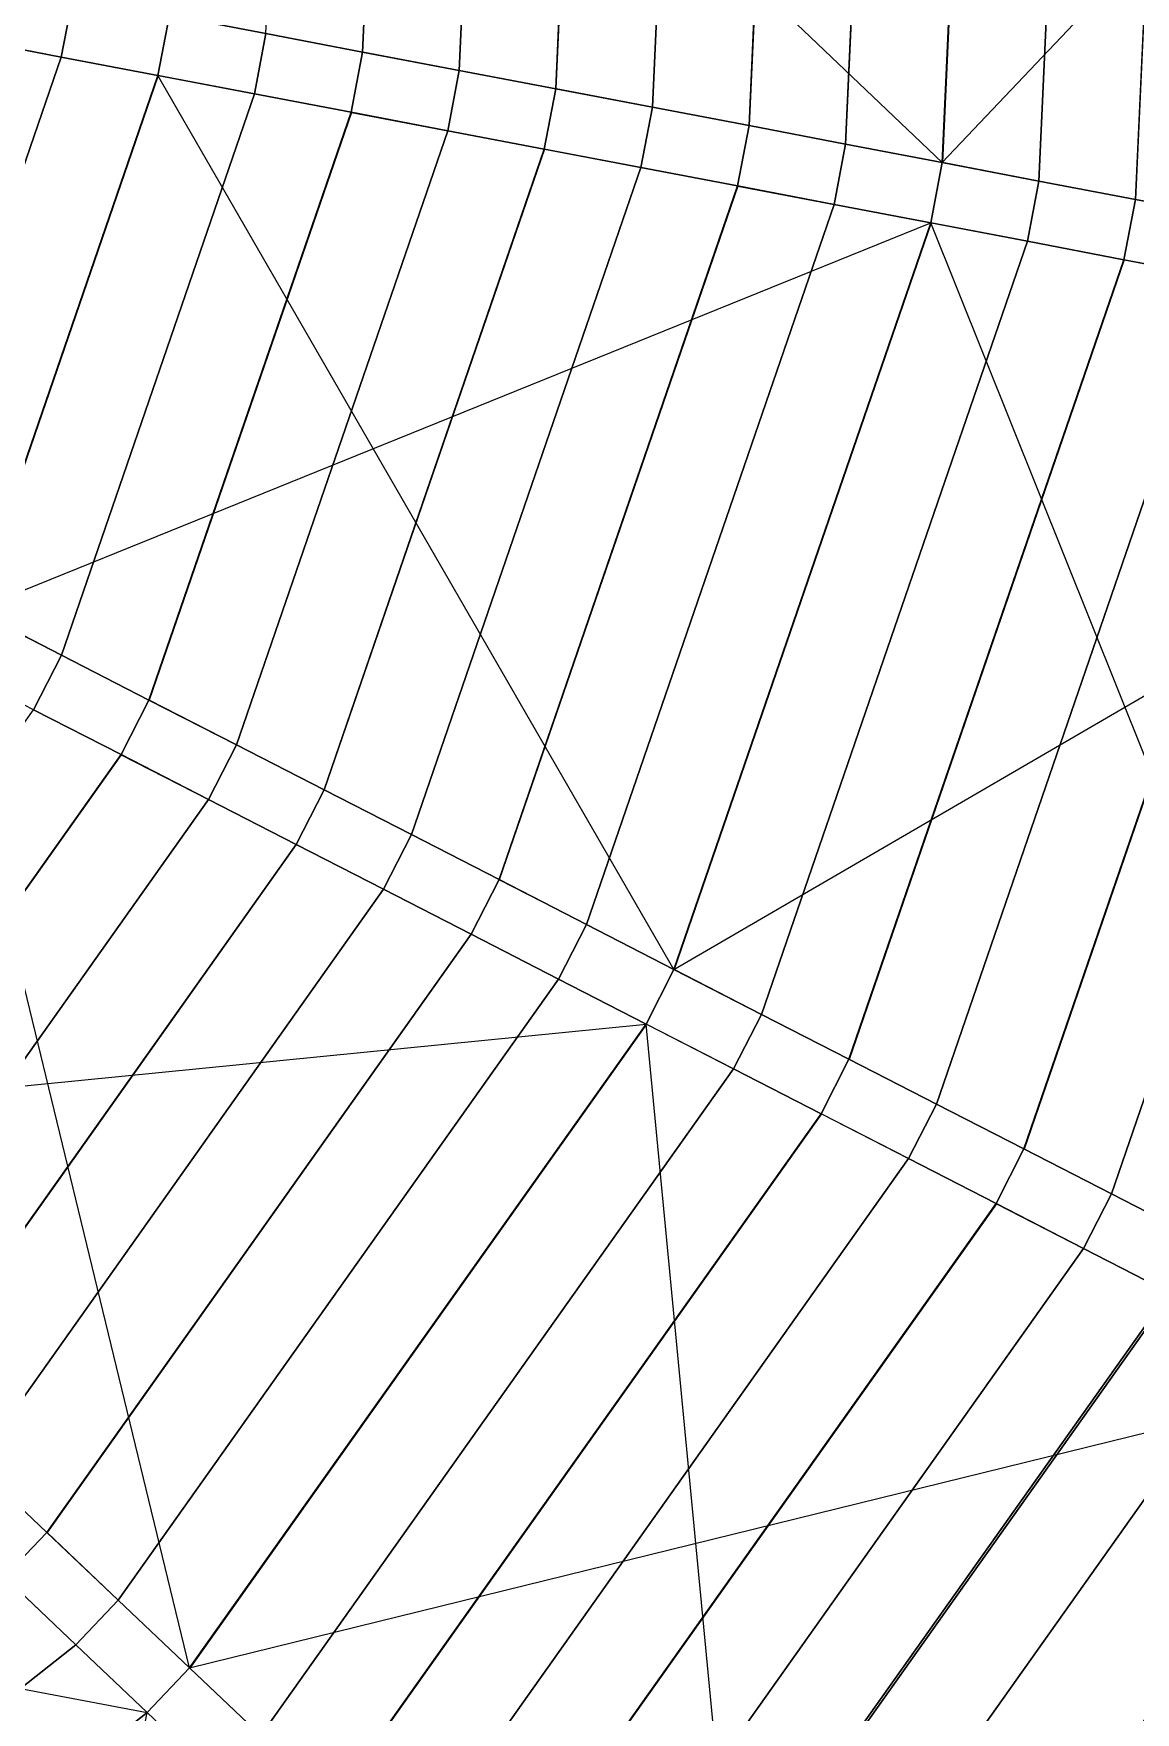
# Model space of a CAD drawing. Header units: millimetres. Extents: x -3890 to 2335, y 8273 to 14518.
# Drawn here: x 878 to 1776, y 9701 to 11069 of the extents above; entities that cross this region are included whole.
import ezdxf

# ---------------------------------------------------------------- set-up
doc = ezdxf.new("R2010")
doc.units = ezdxf.units.MM
for name, color, linetype in [('FRAMES', 2, 'Continuous'), ('JOINTS', 2, 'Continuous'), ('SHELLS', 1, 'Continuous')]:
    doc.layers.add(name, color=color, linetype=linetype)

msp = doc.modelspace()

# ---------------------------------------------------------------- linework, layer by layer
at = {"layer": 'FRAMES'}
for p, q in [((2285.6, 11668.4, 1200), (1618.1, 10963.6, 1429.5)), ((1775.6, 10933.6, 1497.8), (1807, 11621.8, 1497.8)), ((1618.1, 10963.6, 1549.5), (1647.4, 11606.2, 1549.5)), ((1460.7, 10993.7, 1597.7), (1487.9, 11590.7, 1597.7)), ((1303.2, 11023.7, 1642.3), (1328.3, 11575.1, 1642.3)), ((1145.7, 11053.7, 1683.5), (1168.8, 11559.6, 1683.5)), ((1618.1, 10963.6, 1429.5), (1009.2, 11544, 1601.2)), ((900.2, 11049.6, 1618.7), (909.6, 11098.8, 1618.7)), ((909.6, 11098.8, 1738.7), (900.2, 11049.6, 1738.7)), ((978.9, 11034.6, 1601.2), (988.3, 11083.7, 1601.2)), ((988.3, 11083.7, 1721.2), (978.9, 11034.6, 1721.2)), ((1067, 11068.7, 1582.7), (988.3, 11083.7, 1601.2)), ((1067, 11068.7, 1702.7), (988.3, 11083.7, 1721.2)), ((988.3, 11083.7, 1601.2), (1067, 11068.7, 1702.7)), ((1057.6, 11019.6, 1582.7), (1067, 11068.7, 1582.7)), ((1067, 11068.7, 1702.7), (1057.6, 11019.6, 1702.7)), ((1145.7, 11053.7, 1563.5), (1067, 11068.7, 1582.7)), ((1145.7, 11053.7, 1683.5), (1067, 11068.7, 1702.7)), ((1067, 11068.7, 1582.7), (1067, 11068.7, 1702.7)), ((1067, 11068.7, 1702.7), (1145.7, 11053.7, 1563.5)), ((900.2, 11049.6, 1618.7), (821.5, 11064.7, 1635.5)), ((900.2, 11049.6, 1738.7), (821.5, 11064.7, 1755.5)), ((900.2, 11049.6, 1738.7), (821.5, 11064.7, 1635.5)), ((1136.4, 11004.6, 1563.5), (1145.7, 11053.7, 1563.5)), ((1145.7, 11053.7, 1683.5), (1136.4, 11004.6, 1683.5)), ((1224.5, 11038.7, 1543.3), (1145.7, 11053.7, 1563.5)), ((1224.5, 11038.7, 1663.3), (1145.7, 11053.7, 1683.5)), ((1145.7, 11053.7, 1563.5), (1145.7, 11053.7, 1683.5)), ((1145.7, 11053.7, 1563.5), (1224.5, 11038.7, 1663.3)), ((978.9, 11034.6, 1601.2), (900.2, 11049.6, 1618.7)), ((978.9, 11034.6, 1721.2), (900.2, 11049.6, 1738.7)), ((900.2, 11049.6, 1738.7), (900.2, 11049.6, 1618.7)), ((978.9, 11034.6, 1601.2), (900.2, 11049.6, 1738.7)), ((829, 10598.9, 1721.2), (978.9, 11034.6, 1721.2)), ((1057.6, 11019.6, 1582.7), (978.9, 11034.6, 1601.2)), ((1057.6, 11019.6, 1702.7), (978.9, 11034.6, 1721.2)), ((978.9, 11034.6, 1721.2), (978.9, 11034.6, 1601.2)), ((1057.6, 11019.6, 1702.7), (978.9, 11034.6, 1601.2)), ((1399.5, 10306.2, 1429.5), (978.9, 11034.6, 1601.2)), ((1215.1, 10989.6, 1543.3), (1224.5, 11038.7, 1543.3)), ((1224.5, 11038.7, 1663.3), (1215.1, 10989.6, 1663.3)), ((1303.2, 11023.7, 1522.3), (1224.5, 11038.7, 1543.3)), ((1303.2, 11023.7, 1642.3), (1224.5, 11038.7, 1663.3)), ((1224.5, 11038.7, 1543.3), (1224.5, 11038.7, 1663.3)), ((1224.5, 11038.7, 1663.3), (1303.2, 11023.7, 1522.3)), ((1136.4, 11004.6, 1563.5), (1057.6, 11019.6, 1582.7)), ((1136.4, 11004.6, 1683.5), (1057.6, 11019.6, 1702.7)), ((1057.6, 11019.6, 1702.7), (1057.6, 11019.6, 1582.7)), ((1136.4, 11004.6, 1563.5), (1057.6, 11019.6, 1702.7)), ((1293.8, 10974.6, 1522.3), (1303.2, 11023.7, 1522.3)), ((1303.2, 11023.7, 1642.3), (1293.8, 10974.6, 1642.3)), ((1381.9, 11008.7, 1500.4), (1303.2, 11023.7, 1522.3)), ((1381.9, 11008.7, 1620.4), (1303.2, 11023.7, 1642.3)), ((1303.2, 11023.7, 1522.3), (1303.2, 11023.7, 1642.3)), ((1303.2, 11023.7, 1522.3), (1381.9, 11008.7, 1620.4)), ((971.6, 10525.7, 1683.5), (1136.4, 11004.6, 1683.5)), ((1215.1, 10989.6, 1543.3), (1136.4, 11004.6, 1563.5)), ((1215.1, 10989.6, 1663.3), (1136.4, 11004.6, 1683.5)), ((1136.4, 11004.6, 1683.5), (1136.4, 11004.6, 1563.5)), ((1215.1, 10989.6, 1663.3), (1136.4, 11004.6, 1563.5)), ((1372.6, 10959.6, 1500.4), (1381.9, 11008.7, 1500.4)), ((1381.9, 11008.7, 1620.4), (1372.6, 10959.6, 1620.4)), ((1460.7, 10993.7, 1477.7), (1381.9, 11008.7, 1500.4)), ((1460.7, 10993.7, 1597.7), (1381.9, 11008.7, 1620.4)), ((1381.9, 11008.7, 1500.4), (1381.9, 11008.7, 1620.4)), ((1381.9, 11008.7, 1620.4), (1460.7, 10993.7, 1477.7)), ((1293.8, 10974.6, 1522.3), (1215.1, 10989.6, 1543.3)), ((1293.8, 10974.6, 1642.3), (1215.1, 10989.6, 1663.3)), ((1215.1, 10989.6, 1663.3), (1215.1, 10989.6, 1543.3)), ((1293.8, 10974.6, 1522.3), (1215.1, 10989.6, 1663.3)), ((1451.3, 10944.6, 1477.7), (1460.7, 10993.7, 1477.7)), ((1460.7, 10993.7, 1597.7), (1451.3, 10944.6, 1597.7)), ((1539.4, 10978.7, 1454.1), (1460.7, 10993.7, 1477.7)), ((1539.4, 10978.7, 1574.1), (1460.7, 10993.7, 1597.7)), ((1460.7, 10993.7, 1477.7), (1460.7, 10993.7, 1597.7)), ((1460.7, 10993.7, 1477.7), (1539.4, 10978.7, 1574.1)), ((1114.3, 10452.6, 1642.3), (1293.8, 10974.6, 1642.3)), ((1372.6, 10959.6, 1500.4), (1293.8, 10974.6, 1522.3)), ((1372.6, 10959.6, 1620.4), (1293.8, 10974.6, 1642.3)), ((1293.8, 10974.6, 1642.3), (1293.8, 10974.6, 1522.3)), ((1372.6, 10959.6, 1620.4), (1293.8, 10974.6, 1522.3)), ((1530, 10929.5, 1454.1), (1539.4, 10978.7, 1454.1)), ((1539.4, 10978.7, 1574.1), (1530, 10929.5, 1574.1)), ((1618.1, 10963.6, 1429.5), (1539.4, 10978.7, 1454.1)), ((1618.1, 10963.6, 1549.5), (1539.4, 10978.7, 1574.1)), ((1539.4, 10978.7, 1454.1), (1539.4, 10978.7, 1574.1)), ((1539.4, 10978.7, 1574.1), (1618.1, 10963.6, 1429.5)), ((1451.3, 10944.6, 1477.7), (1372.6, 10959.6, 1500.4)), ((1451.3, 10944.6, 1597.7), (1372.6, 10959.6, 1620.4)), ((1372.6, 10959.6, 1620.4), (1372.6, 10959.6, 1500.4)), ((1451.3, 10944.6, 1477.7), (1372.6, 10959.6, 1620.4)), ((1608.7, 10914.5, 1429.5), (1618.1, 10963.6, 1429.5)), ((1618.1, 10963.6, 1549.5), (1608.7, 10914.5, 1549.5)), ((1696.8, 10948.6, 1404.1), (1618.1, 10963.6, 1429.5)), ((1696.8, 10948.6, 1524.1), (1618.1, 10963.6, 1549.5)), ((1618.1, 10963.6, 1429.5), (1618.1, 10963.6, 1549.5)), ((1618.1, 10963.6, 1429.5), (1696.8, 10948.6, 1524.1)), ((1256.9, 10379.4, 1597.7), (1451.3, 10944.6, 1597.7)), ((1530, 10929.5, 1454.1), (1451.3, 10944.6, 1477.7)), ((1530, 10929.5, 1574.1), (1451.3, 10944.6, 1597.7)), ((1451.3, 10944.6, 1597.7), (1451.3, 10944.6, 1477.7)), ((1530, 10929.5, 1574.1), (1451.3, 10944.6, 1477.7)), ((1687.5, 10899.5, 1404.1), (1696.8, 10948.6, 1404.1)), ((1696.8, 10948.6, 1524.1), (1687.5, 10899.5, 1524.1)), ((1775.6, 10933.6, 1377.8), (1696.8, 10948.6, 1404.1)), ((1775.6, 10933.6, 1497.8), (1696.8, 10948.6, 1524.1)), ((1696.8, 10948.6, 1404.1), (1696.8, 10948.6, 1524.1)), ((1696.8, 10948.6, 1524.1), (1775.6, 10933.6, 1377.8)), ((1766.2, 10884.5, 1377.8), (1775.6, 10933.6, 1377.8)), ((1775.6, 10933.6, 1497.8), (1766.2, 10884.5, 1497.8)), ((1854.3, 10918.6, 1350.5), (1775.6, 10933.6, 1377.8)), ((1854.3, 10918.6, 1470.5), (1775.6, 10933.6, 1497.8)), ((1775.6, 10933.6, 1377.8), (1775.6, 10933.6, 1497.8)), ((1775.6, 10933.6, 1377.8), (1854.3, 10918.6, 1470.5)), ((1608.7, 10914.5, 1429.5), (1530, 10929.5, 1454.1)), ((1608.7, 10914.5, 1549.5), (1530, 10929.5, 1574.1)), ((1530, 10929.5, 1574.1), (1530, 10929.5, 1454.1)), ((1608.7, 10914.5, 1429.5), (1530, 10929.5, 1574.1)), ((829, 10598.9, 1601.2), (1608.7, 10914.5, 1429.5)), ((1399.5, 10306.2, 1549.5), (1608.7, 10914.5, 1549.5)), ((1687.5, 10899.5, 1404.1), (1608.7, 10914.5, 1429.5)), ((1687.5, 10899.5, 1524.1), (1608.7, 10914.5, 1549.5)), ((1608.7, 10914.5, 1549.5), (1608.7, 10914.5, 1429.5)), ((1687.5, 10899.5, 1524.1), (1608.7, 10914.5, 1429.5)), ((1970, 10013.5, 1200), (1608.7, 10914.5, 1429.5)), ((1766.2, 10884.5, 1377.8), (1687.5, 10899.5, 1404.1)), ((1766.2, 10884.5, 1497.8), (1687.5, 10899.5, 1524.1)), ((1687.5, 10899.5, 1524.1), (1687.5, 10899.5, 1404.1)), ((1766.2, 10884.5, 1377.8), (1687.5, 10899.5, 1524.1)), ((1542.1, 10233, 1497.8), (1766.2, 10884.5, 1497.8)), ((1844.9, 10869.5, 1350.5), (1766.2, 10884.5, 1377.8)), ((1844.9, 10869.5, 1470.5), (1766.2, 10884.5, 1497.8)), ((1766.2, 10884.5, 1497.8), (1766.2, 10884.5, 1377.8)), ((1844.9, 10869.5, 1470.5), (1766.2, 10884.5, 1377.8)), ((1684.7, 10159.9, 1442.3), (1923.7, 10854.5, 1442.3)), ((1399.5, 10306.2, 1429.5), (2238.6, 10794.4, 1200)), ((900.3, 10562.3, 1582.7), (829, 10598.9, 1601.2)), ((900.3, 10562.3, 1702.7), (829, 10598.9, 1721.2)), ((829, 10598.9, 1601.2), (900.3, 10562.3, 1702.7)), ((877.6, 10517.8, 1582.7), (900.3, 10562.3, 1582.7)), ((900.3, 10562.3, 1702.7), (877.6, 10517.8, 1702.7)), ((971.6, 10525.7, 1563.5), (900.3, 10562.3, 1582.7)), ((971.6, 10525.7, 1683.5), (900.3, 10562.3, 1702.7)), ((900.3, 10562.3, 1582.7), (900.3, 10562.3, 1702.7)), ((900.3, 10562.3, 1702.7), (971.6, 10525.7, 1563.5)), ((877.6, 10517.8, 1582.7), (806.3, 10554.4, 1601.2)), ((877.6, 10517.8, 1702.7), (806.3, 10554.4, 1721.2)), ((877.6, 10517.8, 1702.7), (806.3, 10554.4, 1601.2)), ((1004.6, 9737, 1429.5), (806.3, 10554.4, 1601.2)), ((948.9, 10481.2, 1563.5), (971.6, 10525.7, 1563.5)), ((971.6, 10525.7, 1683.5), (948.9, 10481.2, 1683.5)), ((1042.9, 10489.1, 1543.3), (971.6, 10525.7, 1563.5)), ((1042.9, 10489.1, 1663.3), (971.6, 10525.7, 1683.5)), ((971.6, 10525.7, 1563.5), (971.6, 10525.7, 1683.5)), ((971.6, 10525.7, 1563.5), (1042.9, 10489.1, 1663.3)), ((948.9, 10481.2, 1563.5), (877.6, 10517.8, 1582.7)), ((948.9, 10481.2, 1683.5), (877.6, 10517.8, 1702.7)), ((877.6, 10517.8, 1702.7), (877.6, 10517.8, 1582.7)), ((948.9, 10481.2, 1563.5), (877.6, 10517.8, 1702.7)), ((656, 10068.2, 1683.5), (948.9, 10481.2, 1683.5)), ((1020.2, 10444.7, 1543.3), (948.9, 10481.2, 1563.5)), ((1020.2, 10444.7, 1663.3), (948.9, 10481.2, 1683.5)), ((948.9, 10481.2, 1683.5), (948.9, 10481.2, 1563.5)), ((1020.2, 10444.7, 1663.3), (948.9, 10481.2, 1563.5)), ((1020.2, 10444.7, 1543.3), (1042.9, 10489.1, 1543.3)), ((1042.9, 10489.1, 1663.3), (1020.2, 10444.7, 1663.3)), ((1114.3, 10452.6, 1522.3), (1042.9, 10489.1, 1543.3)), ((1114.3, 10452.6, 1642.3), (1042.9, 10489.1, 1663.3)), ((1042.9, 10489.1, 1543.3), (1042.9, 10489.1, 1663.3)), ((1042.9, 10489.1, 1663.3), (1114.3, 10452.6, 1522.3)), ((1091.5, 10408.1, 1522.3), (1114.3, 10452.6, 1522.3)), ((1114.3, 10452.6, 1642.3), (1091.5, 10408.1, 1642.3)), ((1185.6, 10416, 1500.4), (1114.3, 10452.6, 1522.3)), ((1185.6, 10416, 1620.4), (1114.3, 10452.6, 1642.3)), ((1114.3, 10452.6, 1522.3), (1114.3, 10452.6, 1642.3)), ((1114.3, 10452.6, 1522.3), (1185.6, 10416, 1620.4)), ((1091.5, 10408.1, 1522.3), (1020.2, 10444.7, 1543.3)), ((1091.5, 10408.1, 1642.3), (1020.2, 10444.7, 1663.3)), ((1020.2, 10444.7, 1663.3), (1020.2, 10444.7, 1543.3)), ((1091.5, 10408.1, 1522.3), (1020.2, 10444.7, 1663.3)), ((1162.8, 10371.5, 1500.4), (1185.6, 10416, 1500.4)), ((1185.6, 10416, 1620.4), (1162.8, 10371.5, 1620.4)), ((1256.9, 10379.4, 1477.7), (1185.6, 10416, 1500.4)), ((1256.9, 10379.4, 1597.7), (1185.6, 10416, 1620.4)), ((1185.6, 10416, 1500.4), (1185.6, 10416, 1620.4)), ((1185.6, 10416, 1620.4), (1256.9, 10379.4, 1477.7)), ((772.2, 9957.8, 1642.3), (1091.5, 10408.1, 1642.3)), ((1162.8, 10371.5, 1500.4), (1091.5, 10408.1, 1522.3)), ((1162.8, 10371.5, 1620.4), (1091.5, 10408.1, 1642.3)), ((1091.5, 10408.1, 1642.3), (1091.5, 10408.1, 1522.3)), ((1162.8, 10371.5, 1620.4), (1091.5, 10408.1, 1522.3)), ((1234.1, 10334.9, 1477.7), (1162.8, 10371.5, 1500.4)), ((1234.1, 10334.9, 1597.7), (1162.8, 10371.5, 1620.4)), ((1162.8, 10371.5, 1620.4), (1162.8, 10371.5, 1500.4)), ((1234.1, 10334.9, 1477.7), (1162.8, 10371.5, 1620.4)), ((1234.1, 10334.9, 1477.7), (1256.9, 10379.4, 1477.7)), ((1256.9, 10379.4, 1597.7), (1234.1, 10334.9, 1597.7)), ((1328.2, 10342.8, 1454.1), (1256.9, 10379.4, 1477.7)), ((1328.2, 10342.8, 1574.1), (1256.9, 10379.4, 1597.7)), ((1256.9, 10379.4, 1477.7), (1256.9, 10379.4, 1597.7)), ((1256.9, 10379.4, 1477.7), (1328.2, 10342.8, 1574.1)), ((1305.4, 10298.3, 1454.1), (1328.2, 10342.8, 1454.1)), ((1328.2, 10342.8, 1574.1), (1305.4, 10298.3, 1574.1)), ((1399.5, 10306.2, 1429.5), (1328.2, 10342.8, 1454.1)), ((1399.5, 10306.2, 1549.5), (1328.2, 10342.8, 1574.1)), ((1328.2, 10342.8, 1454.1), (1328.2, 10342.8, 1574.1)), ((1328.2, 10342.8, 1574.1), (1399.5, 10306.2, 1429.5)), ((888.4, 9847.4, 1597.7), (1234.1, 10334.9, 1597.7)), ((1305.4, 10298.3, 1454.1), (1234.1, 10334.9, 1477.7)), ((1305.4, 10298.3, 1574.1), (1234.1, 10334.9, 1597.7)), ((1234.1, 10334.9, 1597.7), (1234.1, 10334.9, 1477.7)), ((1305.4, 10298.3, 1574.1), (1234.1, 10334.9, 1477.7)), ((1376.8, 10261.7, 1429.5), (1399.5, 10306.2, 1429.5)), ((1399.5, 10306.2, 1549.5), (1376.8, 10261.7, 1549.5)), ((1470.8, 10269.6, 1404.1), (1399.5, 10306.2, 1429.5)), ((1470.8, 10269.6, 1524.1), (1399.5, 10306.2, 1549.5)), ((1399.5, 10306.2, 1429.5), (1399.5, 10306.2, 1549.5)), ((1399.5, 10306.2, 1429.5), (1470.8, 10269.6, 1524.1)), ((1376.8, 10261.7, 1429.5), (1305.4, 10298.3, 1454.1)), ((1376.8, 10261.7, 1549.5), (1305.4, 10298.3, 1574.1)), ((1305.4, 10298.3, 1574.1), (1305.4, 10298.3, 1454.1)), ((1376.8, 10261.7, 1429.5), (1305.4, 10298.3, 1574.1)), ((539.7, 10178.6, 1601.2), (1376.8, 10261.7, 1429.5)), ((1004.6, 9737, 1549.5), (1376.8, 10261.7, 1549.5)), ((1448.1, 10225.1, 1404.1), (1376.8, 10261.7, 1429.5)), ((1448.1, 10225.1, 1524.1), (1376.8, 10261.7, 1549.5)), ((1376.8, 10261.7, 1549.5), (1376.8, 10261.7, 1429.5)), ((1448.1, 10225.1, 1524.1), (1376.8, 10261.7, 1429.5)), ((1469.5, 9295.5, 1200), (1376.8, 10261.7, 1429.5)), ((1448.1, 10225.1, 1404.1), (1470.8, 10269.6, 1404.1)), ((1470.8, 10269.6, 1524.1), (1448.1, 10225.1, 1524.1)), ((1542.1, 10233, 1377.8), (1470.8, 10269.6, 1404.1)), ((1542.1, 10233, 1497.8), (1470.8, 10269.6, 1524.1)), ((1470.8, 10269.6, 1404.1), (1470.8, 10269.6, 1524.1)), ((1470.8, 10269.6, 1524.1), (1542.1, 10233, 1377.8)), ((1519.4, 10188.6, 1377.8), (1542.1, 10233, 1377.8)), ((1542.1, 10233, 1497.8), (1519.4, 10188.6, 1497.8)), ((1613.4, 10196.5, 1350.5), (1542.1, 10233, 1377.8)), ((1613.4, 10196.5, 1470.5), (1542.1, 10233, 1497.8)), ((1542.1, 10233, 1377.8), (1542.1, 10233, 1497.8)), ((1542.1, 10233, 1377.8), (1613.4, 10196.5, 1470.5)), ((1519.4, 10188.6, 1377.8), (1448.1, 10225.1, 1404.1)), ((1519.4, 10188.6, 1497.8), (1448.1, 10225.1, 1524.1)), ((1448.1, 10225.1, 1524.1), (1448.1, 10225.1, 1404.1)), ((1519.4, 10188.6, 1377.8), (1448.1, 10225.1, 1524.1)), ((1590.7, 10152, 1350.5), (1613.4, 10196.5, 1350.5)), ((1613.4, 10196.5, 1470.5), (1590.7, 10152, 1470.5)), ((1684.7, 10159.9, 1322.3), (1613.4, 10196.5, 1350.5)), ((1684.7, 10159.9, 1442.3), (1613.4, 10196.5, 1470.5)), ((1613.4, 10196.5, 1350.5), (1613.4, 10196.5, 1470.5)), ((1613.4, 10196.5, 1470.5), (1684.7, 10159.9, 1322.3)), ((1120.9, 9626.7, 1497.8), (1519.4, 10188.6, 1497.8)), ((1590.7, 10152, 1350.5), (1519.4, 10188.6, 1377.8)), ((1590.7, 10152, 1470.5), (1519.4, 10188.6, 1497.8)), ((1519.4, 10188.6, 1497.8), (1519.4, 10188.6, 1377.8)), ((1590.7, 10152, 1470.5), (1519.4, 10188.6, 1377.8)), ((1662, 10115.4, 1322.3), (1590.7, 10152, 1350.5)), ((1662, 10115.4, 1442.3), (1590.7, 10152, 1470.5)), ((1590.7, 10152, 1470.5), (1590.7, 10152, 1350.5)), ((1662, 10115.4, 1322.3), (1590.7, 10152, 1470.5)), ((1662, 10115.4, 1322.3), (1684.7, 10159.9, 1322.3)), ((1684.7, 10159.9, 1442.3), (1662, 10115.4, 1442.3)), ((1756, 10123.3, 1293.2), (1684.7, 10159.9, 1322.3)), ((1756, 10123.3, 1413.2), (1684.7, 10159.9, 1442.3)), ((1684.7, 10159.9, 1322.3), (1684.7, 10159.9, 1442.3)), ((1684.7, 10159.9, 1322.3), (1756, 10123.3, 1413.2)), ((1733.3, 10078.8, 1293.2), (1756, 10123.3, 1293.2)), ((1756, 10123.3, 1413.2), (1733.3, 10078.8, 1413.2)), ((1827.3, 10086.7, 1263.1), (1756, 10123.3, 1293.2)), ((1827.3, 10086.7, 1383.1), (1756, 10123.3, 1413.2)), ((1756, 10123.3, 1293.2), (1756, 10123.3, 1413.2)), ((1756, 10123.3, 1413.2), (1827.3, 10086.7, 1263.1)), ((1237.1, 9516.3, 1442.3), (1662, 10115.4, 1442.3)), ((1733.3, 10078.8, 1293.2), (1662, 10115.4, 1322.3)), ((1733.3, 10078.8, 1413.2), (1662, 10115.4, 1442.3)), ((1662, 10115.4, 1442.3), (1662, 10115.4, 1322.3)), ((1733.3, 10078.8, 1413.2), (1662, 10115.4, 1322.3)), ((1804.6, 10042.2, 1263.1), (1733.3, 10078.8, 1293.2)), ((1804.6, 10042.2, 1383.1), (1733.3, 10078.8, 1413.2)), ((1733.3, 10078.8, 1413.2), (1733.3, 10078.8, 1293.2)), ((1804.6, 10042.2, 1263.1), (1733.3, 10078.8, 1413.2)), ((1353.3, 9405.9, 1383.1), (1804.6, 10042.2, 1383.1)), ((1004.6, 9737, 1429.5), (1947.2, 9969, 1200)), ((888.4, 9847.4, 1477.7), (830.3, 9902.6, 1500.4)), ((888.4, 9847.4, 1597.7), (830.3, 9902.6, 1620.4)), ((830.3, 9902.6, 1620.4), (888.4, 9847.4, 1477.7)), ((143.7, 9856.8, 1601.2), (970.2, 9700.8, 1429.5)), ((854, 9811.2, 1477.7), (888.4, 9847.4, 1477.7)), ((888.4, 9847.4, 1597.7), (854, 9811.2, 1597.7)), ((946.5, 9792.2, 1454.1), (888.4, 9847.4, 1477.7)), ((946.5, 9792.2, 1574.1), (888.4, 9847.4, 1597.7)), ((888.4, 9847.4, 1477.7), (888.4, 9847.4, 1597.7)), ((888.4, 9847.4, 1477.7), (946.5, 9792.2, 1574.1)), ((912.1, 9756, 1454.1), (854, 9811.2, 1477.7)), ((912.1, 9756, 1574.1), (854, 9811.2, 1597.7)), ((912.1, 9756, 1574.1), (854, 9811.2, 1477.7)), ((912.1, 9756, 1454.1), (946.5, 9792.2, 1454.1)), ((946.5, 9792.2, 1574.1), (912.1, 9756, 1574.1)), ((1004.6, 9737, 1429.5), (946.5, 9792.2, 1454.1)), ((1004.6, 9737, 1549.5), (946.5, 9792.2, 1574.1)), ((946.5, 9792.2, 1454.1), (946.5, 9792.2, 1574.1)), ((946.5, 9792.2, 1574.1), (1004.6, 9737, 1429.5)), ((970.2, 9700.8, 1429.5), (912.1, 9756, 1454.1)), ((970.2, 9700.8, 1549.5), (912.1, 9756, 1574.1)), ((912.1, 9756, 1574.1), (912.1, 9756, 1454.1)), ((970.2, 9700.8, 1429.5), (912.1, 9756, 1574.1)), ((970.2, 9700.8, 1429.5), (1004.6, 9737, 1429.5)), ((1004.6, 9737, 1549.5), (970.2, 9700.8, 1549.5)), ((1062.7, 9681.9, 1404.1), (1004.6, 9737, 1429.5)), ((1062.7, 9681.9, 1524.1), (1004.6, 9737, 1549.5)), ((1004.6, 9737, 1429.5), (1004.6, 9737, 1549.5)), ((1004.6, 9737, 1429.5), (1062.7, 9681.9, 1524.1)), ((465.4, 9302.2, 1549.5), (970.2, 9700.8, 1549.5)), ((787, 8747.5, 1200), (970.2, 9700.8, 1429.5)), ((1028.3, 9645.6, 1404.1), (970.2, 9700.8, 1429.5)), ((1028.3, 9645.6, 1524.1), (970.2, 9700.8, 1549.5)), ((970.2, 9700.8, 1549.5), (970.2, 9700.8, 1429.5)), ((1028.3, 9645.6, 1524.1), (970.2, 9700.8, 1429.5))]:
    msp.add_line(p, q, dxfattribs=at)
at = {"layer": 'JOINTS'}
for p in [(1067, 11068.7, 1582.7), (1067, 11068.7, 1702.7), (1145.7, 11053.7, 1563.5), (1145.7, 11053.7, 1683.5), (900.2, 11049.6, 1618.7), (900.2, 11049.6, 1738.7), (978.9, 11034.6, 1601.2), (978.9, 11034.6, 1721.2), (1224.5, 11038.7, 1543.3), (1224.5, 11038.7, 1663.3), (1057.6, 11019.6, 1582.7), (1057.6, 11019.6, 1702.7), (1303.2, 11023.7, 1522.3), (1303.2, 11023.7, 1642.3), (1136.4, 11004.6, 1563.5), (1136.4, 11004.6, 1683.5), (1381.9, 11008.7, 1500.4), (1381.9, 11008.7, 1620.4), (1215.1, 10989.6, 1543.3), (1215.1, 10989.6, 1663.3), (1460.7, 10993.7, 1477.7), (1460.7, 10993.7, 1597.7), (1293.8, 10974.6, 1522.3), (1293.8, 10974.6, 1642.3), (1539.4, 10978.7, 1454.1), (1539.4, 10978.7, 1574.1), (1372.6, 10959.6, 1500.4), (1372.6, 10959.6, 1620.4), (1618.1, 10963.6, 1429.5), (1618.1, 10963.6, 1549.5), (1451.3, 10944.6, 1477.7), (1451.3, 10944.6, 1597.7), (1696.8, 10948.6, 1404.1), (1696.8, 10948.6, 1524.1), (1775.6, 10933.6, 1377.8), (1775.6, 10933.6, 1497.8), (1530, 10929.5, 1454.1), (1530, 10929.5, 1574.1), (1608.7, 10914.5, 1429.5), (1608.7, 10914.5, 1549.5), (1687.5, 10899.5, 1404.1), (1687.5, 10899.5, 1524.1), (1766.2, 10884.5, 1377.8), (1766.2, 10884.5, 1497.8), (900.3, 10562.3, 1582.7), (900.3, 10562.3, 1702.7), (971.6, 10525.7, 1563.5), (971.6, 10525.7, 1683.5), (877.6, 10517.8, 1582.7), (877.6, 10517.8, 1702.7), (948.9, 10481.2, 1563.5), (948.9, 10481.2, 1683.5), (1042.9, 10489.1, 1543.3), (1042.9, 10489.1, 1663.3), (1114.3, 10452.6, 1522.3), (1114.3, 10452.6, 1642.3), (1020.2, 10444.7, 1543.3), (1020.2, 10444.7, 1663.3), (1185.6, 10416, 1500.4), (1185.6, 10416, 1620.4), (1091.5, 10408.1, 1522.3), (1091.5, 10408.1, 1642.3), (1162.8, 10371.5, 1500.4), (1162.8, 10371.5, 1620.4), (1256.9, 10379.4, 1477.7), (1256.9, 10379.4, 1597.7), (1328.2, 10342.8, 1454.1), (1328.2, 10342.8, 1574.1), (1234.1, 10334.9, 1477.7), (1234.1, 10334.9, 1597.7), (1399.5, 10306.2, 1429.5), (1399.5, 10306.2, 1549.5), (1305.4, 10298.3, 1454.1), (1305.4, 10298.3, 1574.1), (1376.8, 10261.7, 1429.5), (1376.8, 10261.7, 1549.5), (1470.8, 10269.6, 1404.1), (1470.8, 10269.6, 1524.1), (1542.1, 10233, 1377.8), (1542.1, 10233, 1497.8), (1448.1, 10225.1, 1404.1), (1448.1, 10225.1, 1524.1), (1613.4, 10196.5, 1350.5), (1613.4, 10196.5, 1470.5), (1519.4, 10188.6, 1377.8), (1519.4, 10188.6, 1497.8), (1590.7, 10152, 1350.5), (1590.7, 10152, 1470.5), (1684.7, 10159.9, 1322.3), (1684.7, 10159.9, 1442.3), (1756, 10123.3, 1293.2), (1756, 10123.3, 1413.2), (1662, 10115.4, 1322.3), (1662, 10115.4, 1442.3), (1733.3, 10078.8, 1293.2), (1733.3, 10078.8, 1413.2), (888.4, 9847.4, 1477.7), (888.4, 9847.4, 1597.7), (946.5, 9792.2, 1454.1), (946.5, 9792.2, 1574.1), (912.1, 9756, 1454.1), (912.1, 9756, 1574.1), (1004.6, 9737, 1429.5), (1004.6, 9737, 1549.5), (970.2, 9700.8, 1429.5), (970.2, 9700.8, 1549.5)]:
    msp.add_point(p, dxfattribs=at)
at = {"layer": 'SHELLS'}
for points in [[(1696.8, 10948.6, 1524.1), (1618.4, 10963.6, 1550.3), (1647.7, 11606.2, 1550.3), (1727.2, 11614, 1524.1)], [(1775.6, 10933.6, 1497.8), (1696.8, 10948.6, 1524.1), (1727.2, 11614, 1524.1), (1807, 11621.8, 1497.8)], [(1618.1, 10963.6, 1549.5), (1539.4, 10978.7, 1574.1), (1567.7, 11598.4, 1574.1), (1647.4, 11606.2, 1549.5)], [(1618.1, 10963.6, 1549.5), (1618.1, 10963.6, 1549.5), (1647.4, 11606.2, 1549.5), (1618.1, 10963.6, 1549.5)], [(1618.4, 10963.6, 1550.3), (1647.7, 11606.2, 1550.4), (1647.7, 11606.2, 1550.4), (1647.7, 11606.2, 1550.3)], [(1460.7, 10993.7, 1597.7), (1381.9, 11008.7, 1620.4), (1408.1, 11582.9, 1620.4), (1487.9, 11590.7, 1597.7)], [(1460.7, 10993.7, 1597.7), (1460.7, 10993.7, 1597.7), (1487.9, 11590.7, 1597.7), (1460.7, 10993.7, 1597.7)], [(1539.4, 10978.7, 1574.1), (1460.9, 10993.7, 1598.5), (1488.1, 11590.7, 1598.5), (1567.6, 11598.4, 1574.1)], [(1460.9, 10993.7, 1598.5), (1488.1, 11590.6, 1598.5), (1488.1, 11590.6, 1598.5), (1488.1, 11590.7, 1598.5)], [(1539.4, 10978.7, 1574.1), (1539.4, 10978.7, 1574.1), (1567.6, 11598.4, 1574.1), (1567.7, 11598.4, 1574.1)], [(1303.2, 11023.7, 1642.3), (1224.5, 11038.7, 1663.3), (1248.6, 11567.3, 1663.3), (1328.3, 11575.1, 1642.3)], [(1381.9, 11008.7, 1620.4), (1303.4, 11023.7, 1643.1), (1328.6, 11575.1, 1643.1), (1408.1, 11582.9, 1620.4)], [(1145.7, 11053.7, 1683.5), (1067, 11068.7, 1702.7), (1089, 11551.8, 1702.7), (1168.8, 11559.6, 1683.5)], [(1168.8, 11559.6, 1683.5), (1145.7, 11053.7, 1683.5), (1168.8, 11559.6, 1683.5)], [(1224.5, 11038.7, 1663.3), (1146, 11053.7, 1684.3), (1169, 11559.5, 1684.3), (1248.6, 11567.3, 1663.3)], [(757.7, 10635.5, 1738.7), (686.6, 10672, 1756.3), (821.6, 11064.6, 1756.3), (900.2, 11049.6, 1738.7)], [(829, 10598.9, 1721.2), (757.7, 10635.5, 1738.7), (900.2, 11049.6, 1738.7), (978.9, 11034.6, 1721.2)], [(978.9, 11034.6, 1721.2), (829, 10598.9, 1721.2), (978.9, 11034.6, 1721.2)], [(829.2, 10598.8, 1721.9), (829.2, 10598.8, 1721.9), (829.2, 10598.8, 1721.9), (979.1, 11034.6, 1721.9)], [(900.3, 10562.3, 1702.7), (829.2, 10598.8, 1721.9), (979.1, 11034.6, 1721.9), (1057.6, 11019.6, 1702.7)], [(971.6, 10525.7, 1683.5), (900.3, 10562.3, 1702.7), (1057.6, 11019.6, 1702.7), (1136.4, 11004.6, 1683.5)], [(1136.4, 11004.6, 1683.5), (971.6, 10525.7, 1683.5), (1136.4, 11004.6, 1683.5)], [(971.8, 10525.7, 1684.3), (971.8, 10525.7, 1684.3), (971.8, 10525.7, 1684.3), (1136.6, 11004.5, 1684.3)], [(1042.9, 10489.1, 1663.3), (971.8, 10525.7, 1684.3), (1136.6, 11004.5, 1684.3), (1215.1, 10989.6, 1663.3)], [(1114.3, 10452.6, 1642.3), (1042.9, 10489.1, 1663.3), (1215.1, 10989.6, 1663.3), (1293.8, 10974.6, 1642.3)], [(1293.8, 10974.6, 1642.3), (1114.3, 10452.6, 1642.3), (1293.8, 10974.6, 1642.3)], [(1114.5, 10452.5, 1643.1), (1114.5, 10452.5, 1643.1), (1114.5, 10452.5, 1643.1), (1294, 10974.5, 1643.1)], [(1185.6, 10416, 1620.4), (1114.5, 10452.5, 1643.1), (1294, 10974.5, 1643.1), (1372.6, 10959.6, 1620.4)], [(1256.9, 10379.4, 1597.7), (1185.6, 10416, 1620.4), (1372.6, 10959.6, 1620.4), (1451.3, 10944.6, 1597.7)], [(1256.9, 10379.4, 1597.7), (1256.9, 10379.4, 1597.7), (1451.3, 10944.6, 1597.7), (1256.9, 10379.4, 1597.7)], [(1257.1, 10379.3, 1598.5), (1257.1, 10379.3, 1598.5), (1257.1, 10379.3, 1598.5), (1451.5, 10944.5, 1598.5)], [(1328.2, 10342.8, 1574.1), (1257.1, 10379.3, 1598.5), (1451.5, 10944.5, 1598.5), (1530, 10929.5, 1574.1)], [(1399.5, 10306.2, 1549.5), (1328.2, 10342.8, 1574.1), (1530, 10929.5, 1574.1), (1608.7, 10914.5, 1549.5)], [(1399.5, 10306.2, 1549.5), (1399.5, 10306.2, 1549.5), (1608.7, 10914.5, 1549.5), (1399.5, 10306.2, 1549.5)], [(1399.7, 10306.1, 1550.3), (1399.7, 10306.1, 1550.3), (1399.7, 10306.1, 1550.3), (1609, 10914.4, 1550.3)], [(1470.8, 10269.6, 1524.1), (1399.7, 10306.1, 1550.3), (1609, 10914.4, 1550.3), (1687.5, 10899.5, 1524.1)], [(1542.1, 10233, 1497.8), (1470.8, 10269.6, 1524.1), (1687.5, 10899.5, 1524.1), (1766.2, 10884.5, 1497.8)], [(1766.2, 10884.5, 1497.8), (1542.1, 10233, 1497.8), (1766.2, 10884.5, 1497.8)], [(1542.4, 10232.9, 1498.6), (1542.4, 10232.9, 1498.6), (1542.4, 10232.9, 1498.6), (1766.5, 10884.4, 1498.6)], [(1613.4, 10196.5, 1470.5), (1542.4, 10232.9, 1498.6), (1766.5, 10884.4, 1498.6), (1844.9, 10869.5, 1470.5)], [(1684.7, 10159.9, 1442.3), (1613.4, 10196.5, 1470.5), (1844.9, 10869.5, 1470.5), (1923.7, 10854.5, 1442.3)], [(1684.7, 10159.9, 1442.3), (1684.7, 10159.9, 1442.3), (1923.7, 10854.5, 1442.3), (1684.7, 10159.9, 1442.3)], [(1685, 10159.8, 1443.1), (1685, 10159.8, 1443.1), (1685, 10159.8, 1443.1), (1923.9, 10854.4, 1443.1)], [(1756, 10123.3, 1413.2), (1685, 10159.8, 1443.1), (1923.9, 10854.4, 1443.1), (2002.4, 10839.5, 1413.2)], [(1756, 10123.3, 1413.2), (1756, 10123.3, 1413.2), (2002.4, 10839.5, 1413.2)], [(1827.3, 10086.7, 1383.1), (1756, 10123.3, 1413.2), (2002.4, 10839.5, 1413.2), (2081.1, 10824.5, 1383.1)], [(656, 10068.2, 1683.5), (597.8, 10123.4, 1702.7), (877.6, 10517.8, 1702.7), (948.9, 10481.2, 1683.5)], [(656, 10068.2, 1683.5), (656, 10068.2, 1683.5), (948.9, 10481.2, 1683.5), (656, 10068.2, 1683.5)], [(656.1, 10068.1, 1684.3), (656.1, 10068.1, 1684.3), (656.1, 10068.1, 1684.3), (949.1, 10481.1, 1684.3)], [(714.1, 10013, 1663.3), (656.1, 10068.1, 1684.3), (949.1, 10481.1, 1684.3), (1020.2, 10444.7, 1663.3)], [(772.2, 9957.8, 1642.3), (714.1, 10013, 1663.3), (1020.2, 10444.7, 1663.3), (1091.5, 10408.1, 1642.3)], [(772.4, 9957.7, 1643.1), (772.4, 9957.7, 1643.1), (772.4, 9957.7, 1643.1), (1091.7, 10407.9, 1643.1)], [(830.3, 9902.6, 1620.4), (772.4, 9957.7, 1643.1), (1091.7, 10407.9, 1643.1), (1162.8, 10371.5, 1620.4)], [(888.4, 9847.4, 1597.7), (830.3, 9902.6, 1620.4), (1162.8, 10371.5, 1620.4), (1234.1, 10334.9, 1597.7)], [(888.4, 9847.4, 1597.7), (888.4, 9847.4, 1597.7), (1234.1, 10334.9, 1597.7), (888.4, 9847.4, 1597.7)], [(888.6, 9847.3, 1598.5), (888.6, 9847.3, 1598.5), (888.6, 9847.3, 1598.5), (1234.3, 10334.8, 1598.5)], [(946.5, 9792.2, 1574.1), (888.6, 9847.3, 1598.5), (1234.3, 10334.8, 1598.5), (1305.4, 10298.3, 1574.1)], [(1004.6, 9737, 1549.5), (946.5, 9792.2, 1574.1), (1305.4, 10298.3, 1574.1), (1376.8, 10261.7, 1549.5)], [(1004.6, 9737, 1549.5), (1004.6, 9737, 1549.5), (1376.8, 10261.7, 1549.5), (1004.6, 9737, 1549.5)], [(1004.9, 9736.9, 1550.3), (1004.9, 9736.9, 1550.3), (1004.9, 9736.9, 1550.3), (1377, 10261.6, 1550.3)], [(1062.7, 9681.9, 1524.1), (1004.9, 9736.9, 1550.3), (1377, 10261.6, 1550.3), (1448.1, 10225.1, 1524.1)], [(1120.9, 9626.7, 1497.8), (1062.7, 9681.9, 1524.1), (1448.1, 10225.1, 1524.1), (1519.4, 10188.6, 1497.8)], [(1519.4, 10188.6, 1497.8), (1120.9, 9626.7, 1497.8), (1519.4, 10188.6, 1497.8)], [(1121.1, 9626.5, 1498.6), (1121.1, 9626.5, 1498.6), (1121.1, 9626.5, 1498.6), (1519.6, 10188.4, 1498.6)], [(1179, 9571.5, 1470.5), (1121.1, 9626.5, 1498.6), (1519.6, 10188.4, 1498.6), (1590.7, 10152, 1470.5)], [(1237.1, 9516.3, 1442.3), (1179, 9571.5, 1470.5), (1590.7, 10152, 1470.5), (1662, 10115.4, 1442.3)], [(1237.1, 9516.3, 1442.3), (1237.1, 9516.3, 1442.3), (1662, 10115.4, 1442.3), (1237.1, 9516.3, 1442.3)], [(1237.3, 9516.1, 1443.1), (1237.3, 9516.1, 1443.1), (1237.3, 9516.1, 1443.1), (1662.3, 10115.2, 1443.1)], [(1295.2, 9461.1, 1413.2), (1237.3, 9516.1, 1443.1), (1662.3, 10115.2, 1443.1), (1733.3, 10078.8, 1413.2)], [(1353.3, 9405.9, 1383.1), (1295.2, 9461.1, 1413.2), (1733.3, 10078.8, 1413.2), (1804.6, 10042.2, 1383.1)], [(1351.8, 9407, 1377), (1351.8, 9407, 1377), (1351.8, 9407, 1377), (1803.1, 10043.3, 1377)], [(1411.4, 9350.7, 1352), (1351.8, 9407, 1377), (1803.1, 10043.3, 1377), (1875.9, 10005.6, 1352)], [(1804.6, 10042.2, 1383.1), (1353.3, 9405.9, 1383.1), (1804.6, 10042.2, 1383.1)], [(1487.7, 9278.3, 1320), (1411.4, 9350.7, 1352), (1875.9, 10005.6, 1352), (1969.5, 9957.7, 1320)], [(1776.8, 9685.9, 1320), (1487.7, 9278.3, 1320), (1969.5, 9957.7, 1320)], [(425.1, 9371.5, 1574.1), (385.1, 9440.6, 1598.5), (854.1, 9811, 1598.5), (912.1, 9756, 1574.1)], [(465.4, 9302.2, 1549.5), (425.1, 9371.5, 1574.1), (912.1, 9756, 1574.1), (970.2, 9700.8, 1549.5)]]:
    msp.add_3dface(points, dxfattribs=at)

doc.saveas('drawing.dxf')
